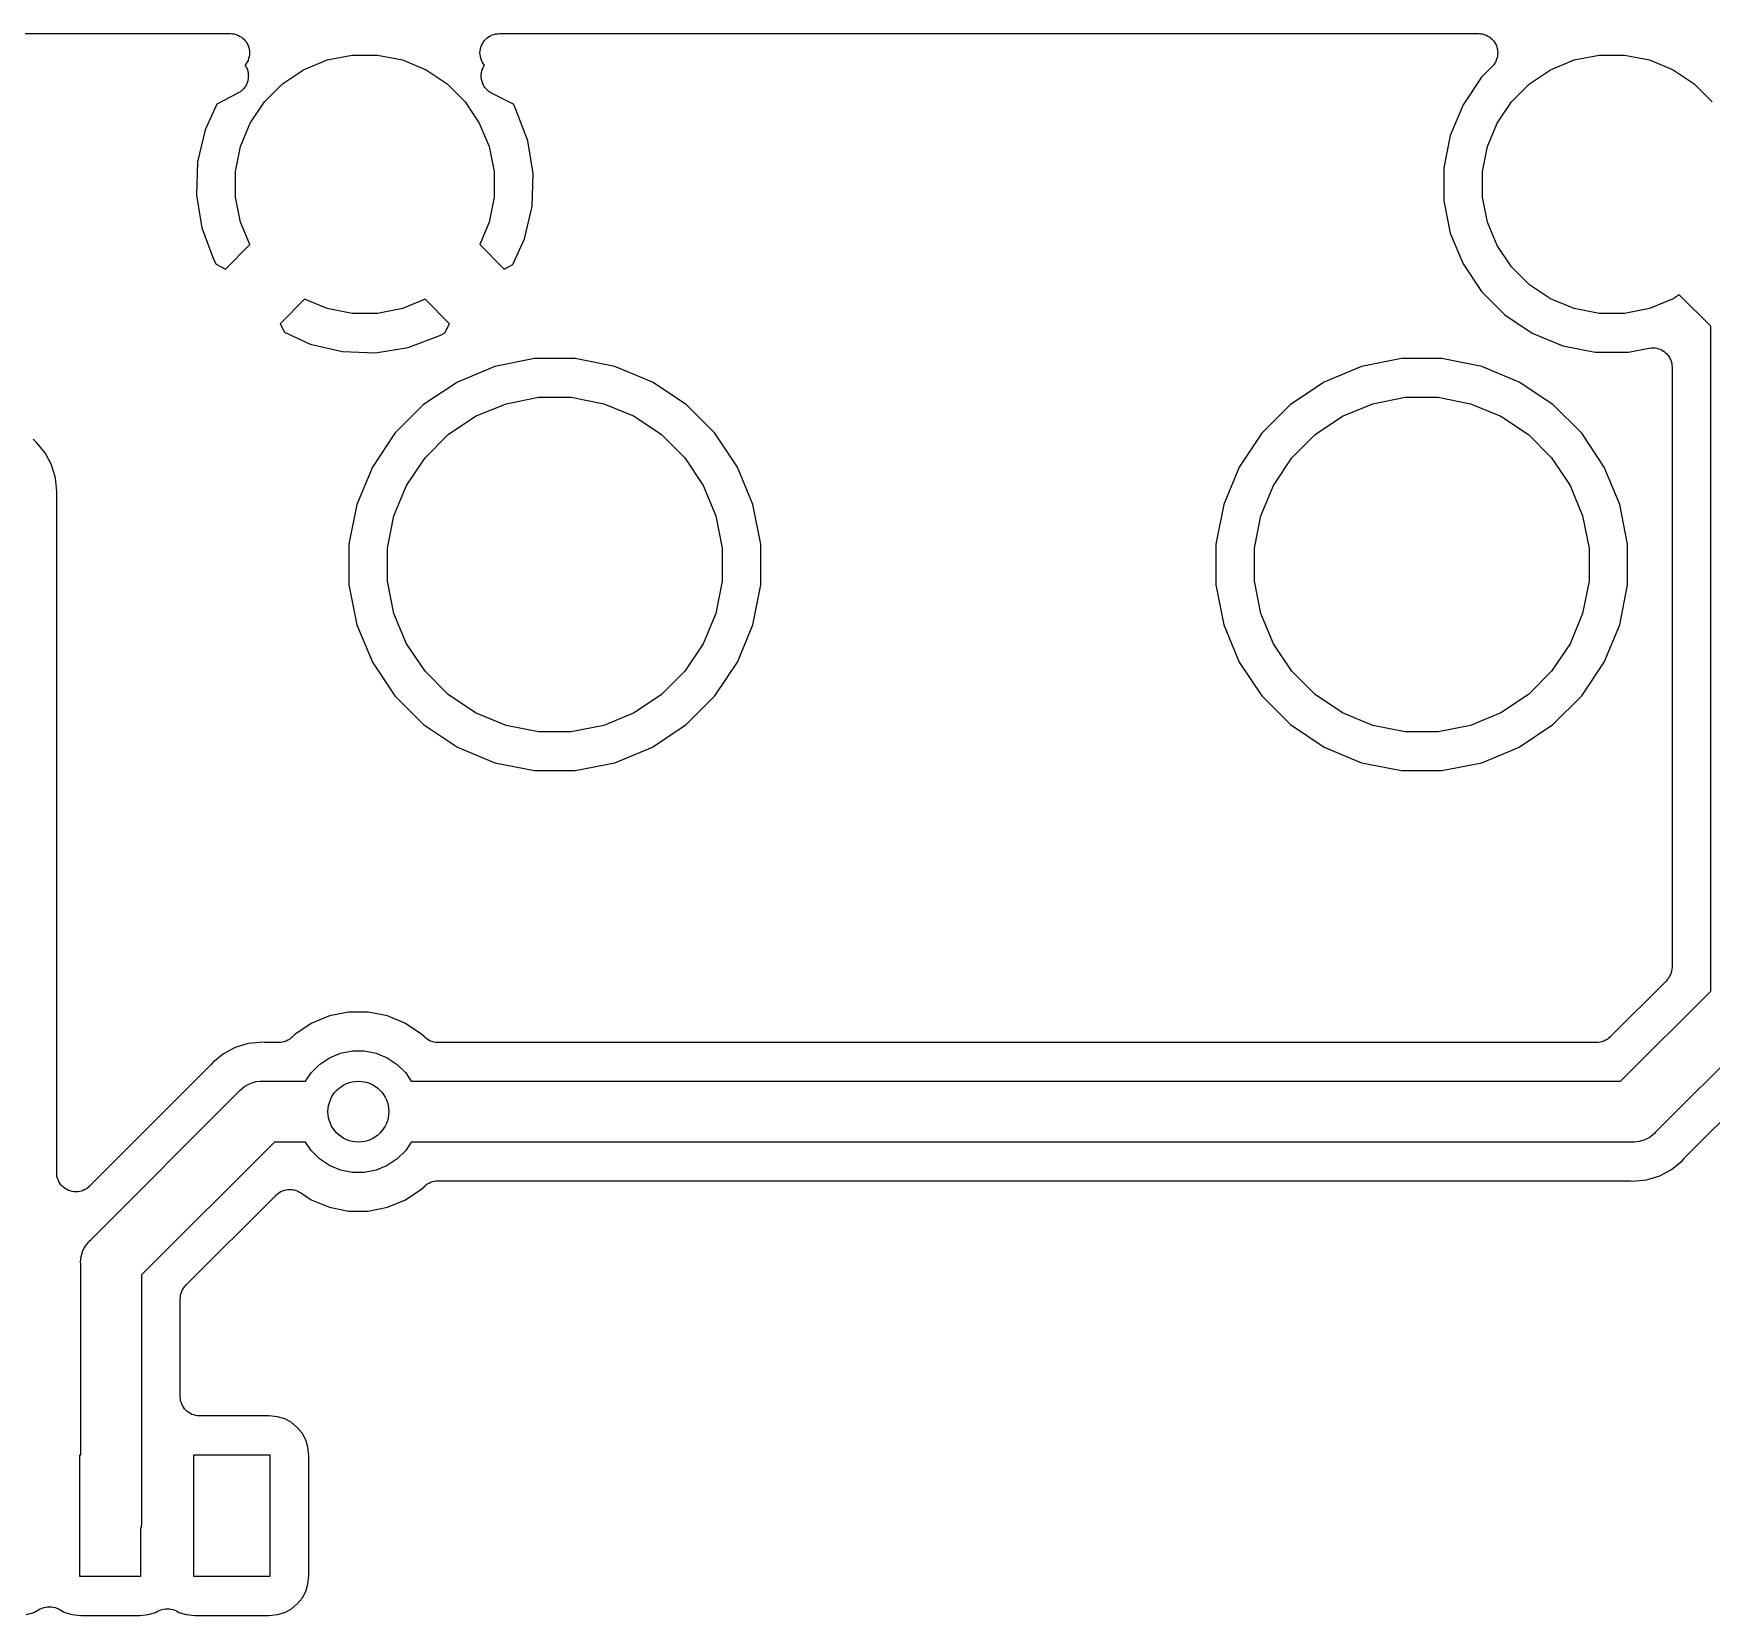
# Model space of a CAD drawing. Extents: x 76.5 to 144, y -85.9 to -59.9.
# Drawn here: x 126.63 to 137.66, y -74.5 to -64.1 of the extents above; entities that cross this region are included whole.
import ezdxf

# ---------------------------------------------------------------- set-up
doc = ezdxf.new("R2010")
doc.units = 0
doc.layers.add('BLACK', color=7, linetype='CONTINUOUS')

msp = doc.modelspace()

# ---------------------------------------------------------------- linework, layer by layer
at = {"layer": 'BLACK', "linetype": 'CONTINUOUS'}
for p, q in [((125.187, -64.103), (127.926, -64.103)), ((127.926, -64.103), (127.927, -64.103)), ((127.927, -64.103), (127.927, -64.103)), ((127.927, -64.103), (127.927, -64.103)), ((127.927, -64.103), (127.927, -64.103)), ((127.927, -64.103), (127.94, -64.1044)), ((127.94, -64.1044), (127.952, -64.1057)), ((127.952, -64.1057), (127.952, -64.1058)), ((127.952, -64.1058), (127.952, -64.1058)), ((127.952, -64.1058), (127.964, -64.1095)), ((127.964, -64.1095), (127.975, -64.1131)), ((127.975, -64.1131), (127.975, -64.1132)), ((127.975, -64.1132), (127.976, -64.1133)), ((127.976, -64.1133), (127.986, -64.1192)), ((127.986, -64.1192), (127.997, -64.125)), ((127.997, -64.125), (127.997, -64.1251)), ((127.997, -64.1251), (127.997, -64.1252)), ((127.997, -64.1252), (128.007, -64.1332)), ((128.007, -64.1332), (128.016, -64.1408)), ((128.016, -64.1408), (128.016, -64.141)), ((128.016, -64.141), (128.016, -64.1411)), ((128.016, -64.1411), (128.024, -64.1507)), ((128.024, -64.1507), (128.032, -64.1601)), ((128.032, -64.1601), (128.032, -64.1603)), ((128.032, -64.1603), (128.032, -64.1605)), ((128.032, -64.1605), (128.037, -64.1712)), ((128.037, -64.1712), (128.043, -64.182)), ((128.043, -64.182), (128.043, -64.1822)), ((128.043, -64.1822), (128.043, -64.1824)), ((128.043, -64.1824), (128.047, -64.1941)), ((128.047, -64.1941), (128.05, -64.2058)), ((128.05, -64.2058), (128.05, -64.206)), ((128.05, -64.206), (128.05, -64.2062)), ((128.05, -64.2062), (128.051, -64.2183)), ((129.569, -64.2166), (129.57, -64.2045)), ((129.57, -64.204), (129.574, -64.1925)), ((129.57, -64.2043), (129.57, -64.204)), ((129.57, -64.2045), (129.57, -64.2043)), ((129.574, -64.1925), (129.577, -64.1808)), ((129.577, -64.1806), (129.578, -64.1804)), ((129.577, -64.1808), (129.577, -64.1806)), ((129.578, -64.1804), (129.583, -64.1697)), ((129.583, -64.1697), (129.589, -64.159)), ((129.589, -64.1586), (129.597, -64.1492)), ((129.589, -64.1588), (129.589, -64.1586)), ((129.589, -64.159), (129.589, -64.1588)), ((129.597, -64.1492), (129.605, -64.1399)), ((129.605, -64.1396), (129.615, -64.1319)), ((129.605, -64.1397), (129.605, -64.1396)), ((129.605, -64.1399), (129.605, -64.1397)), ((129.615, -64.1319), (129.624, -64.1242)), ((129.624, -64.1241), (129.625, -64.124)), ((129.624, -64.1242), (129.624, -64.1241)), ((129.625, -64.124), (129.635, -64.1183)), ((129.635, -64.1183), (129.646, -64.1126)), ((129.646, -64.1124), (129.658, -64.109)), ((129.646, -64.1125), (129.646, -64.1124)), ((129.646, -64.1126), (129.646, -64.1125)), ((129.658, -64.109), (129.67, -64.1054)), ((129.67, -64.1053), (129.682, -64.1042)), ((129.67, -64.1054), (129.67, -64.1053)), ((129.67, -64.1054), (129.67, -64.1054)), ((129.682, -64.1042), (129.694, -64.103)), ((129.694, -64.103), (136.133, -64.103)), ((136.133, -64.103), (136.134, -64.103)), ((136.134, -64.103), (136.134, -64.103)), ((136.134, -64.103), (136.134, -64.103)), ((136.134, -64.103), (136.135, -64.103)), ((136.135, -64.103), (136.147, -64.1044)), ((136.147, -64.1044), (136.159, -64.1057)), ((136.159, -64.1057), (136.159, -64.1058)), ((136.159, -64.1058), (136.16, -64.1058)), ((136.16, -64.1058), (136.171, -64.1095)), ((136.171, -64.1095), (136.183, -64.1131)), ((136.183, -64.1131), (136.183, -64.1132)), ((136.183, -64.1132), (136.183, -64.1133)), ((136.183, -64.1133), (136.194, -64.1192)), ((136.194, -64.1192), (136.204, -64.125)), ((136.204, -64.125), (136.205, -64.1251)), ((136.205, -64.1251), (136.205, -64.1252)), ((136.205, -64.1252), (136.214, -64.133)), ((136.214, -64.133), (136.224, -64.1408)), ((136.224, -64.1408), (136.224, -64.141)), ((136.224, -64.141), (136.224, -64.1411)), ((136.224, -64.1411), (136.231, -64.1505)), ((136.231, -64.1505), (136.239, -64.1601)), ((136.239, -64.1601), (136.239, -64.1603)), ((136.239, -64.1603), (136.239, -64.1605)), ((136.239, -64.1605), (136.245, -64.1712)), ((136.245, -64.1712), (136.251, -64.182)), ((136.251, -64.182), (136.251, -64.1822)), ((136.251, -64.1822), (136.251, -64.1824)), ((136.251, -64.1824), (136.254, -64.1941)), ((136.254, -64.1941), (136.258, -64.2058)), ((136.258, -64.2058), (136.258, -64.206)), ((136.258, -64.206), (136.258, -64.2062)), ((136.258, -64.2062), (136.259, -64.2183)), ((128.031, -64.301), (128.023, -64.3104)), ((128.023, -64.3104), (128.023, -64.3105)), ((128.023, -64.3105), (128.024, -64.3123)), ((128.024, -64.3123), (128.028, -64.3183)), ((128.028, -64.3183), (128.031, -64.324)), ((128.037, -64.2901), (128.031, -64.3006)), ((128.031, -64.3006), (128.031, -64.3008)), ((128.031, -64.3008), (128.031, -64.301)), ((128.043, -64.2792), (128.037, -64.2901)), ((128.046, -64.2674), (128.043, -64.2788)), ((128.043, -64.2788), (128.043, -64.279)), ((128.043, -64.279), (128.043, -64.2792)), ((128.05, -64.2555), (128.046, -64.2674)), ((128.051, -64.2431), (128.05, -64.2551)), ((128.05, -64.2551), (128.05, -64.2553)), ((128.05, -64.2553), (128.05, -64.2555)), ((128.051, -64.2183), (128.053, -64.2304)), ((128.053, -64.2309), (128.051, -64.2431)), ((128.053, -64.2304), (128.053, -64.2307)), ((128.053, -64.2307), (128.053, -64.2309)), ((128.407, -64.3407), (128.562, -64.2767)), ((128.562, -64.2767), (128.726, -64.244)), ((128.726, -64.244), (128.894, -64.244)), ((128.894, -64.244), (129.058, -64.2767)), ((129.058, -64.2767), (129.213, -64.3407)), ((129.567, -64.2287), (129.569, -64.2166)), ((129.567, -64.2289), (129.567, -64.2287)), ((129.567, -64.2291), (129.567, -64.2289)), ((129.569, -64.2412), (129.567, -64.2291)), ((129.57, -64.2534), (129.569, -64.2412)), ((129.57, -64.2536), (129.57, -64.2534)), ((129.57, -64.2538), (129.57, -64.2536)), ((129.573, -64.2653), (129.57, -64.2538)), ((129.577, -64.2772), (129.573, -64.2653)), ((129.577, -64.2774), (129.577, -64.2772)), ((129.577, -64.2776), (129.577, -64.2774)), ((129.582, -64.2884), (129.577, -64.2776)), ((129.588, -64.2992), (129.582, -64.2884)), ((129.588, -64.2993), (129.588, -64.2992)), ((129.588, -64.2995), (129.588, -64.2993)), ((129.596, -64.309), (129.588, -64.2995)), ((129.59, -64.3224), (129.593, -64.3168)), ((129.593, -64.3168), (129.597, -64.3109)), ((129.597, -64.3104), (129.596, -64.309)), ((129.597, -64.3109), (129.597, -64.3104)), ((136.223, -64.3198), (136.152, -64.3902)), ((136.231, -64.3104), (136.223, -64.3198)), ((136.238, -64.301), (136.231, -64.3104)), ((136.239, -64.3006), (136.238, -64.3008)), ((136.238, -64.3008), (136.238, -64.301)), ((136.244, -64.2901), (136.239, -64.3006)), ((136.25, -64.2792), (136.244, -64.2901)), ((136.254, -64.2673), (136.25, -64.2788)), ((136.25, -64.2788), (136.25, -64.279)), ((136.25, -64.279), (136.25, -64.2792)), ((136.258, -64.2555), (136.254, -64.2673)), ((136.259, -64.243), (136.258, -64.2551)), ((136.258, -64.2551), (136.258, -64.2553)), ((136.258, -64.2553), (136.258, -64.2555)), ((136.259, -64.2183), (136.26, -64.2304)), ((136.26, -64.2309), (136.259, -64.243)), ((136.26, -64.2304), (136.26, -64.2307)), ((136.26, -64.2307), (136.26, -64.2309)), ((136.607, -64.3407), (136.762, -64.2767)), ((136.762, -64.2767), (136.926, -64.244)), ((136.926, -64.244), (137.094, -64.244)), ((137.094, -64.244), (137.258, -64.2767)), ((137.258, -64.2767), (137.413, -64.3407)), ((128.031, -64.324), (128.033, -64.3293)), ((128.035, -64.4311), (128.032, -64.437)), ((128.033, -64.3293), (128.036, -64.3343)), ((128.037, -64.4257), (128.035, -64.4311)), ((128.036, -64.3343), (128.038, -64.3408)), ((128.039, -64.4205), (128.037, -64.4257)), ((128.038, -64.3408), (128.04, -64.3471)), ((128.04, -64.4139), (128.039, -64.4205)), ((128.04, -64.3471), (128.041, -64.3527)), ((128.042, -64.4075), (128.04, -64.4139)), ((128.041, -64.3527), (128.043, -64.3581)), ((128.043, -64.4018), (128.042, -64.4075)), ((128.043, -64.3581), (128.043, -64.3648)), ((128.043, -64.3648), (128.044, -64.3715)), ((128.044, -64.3962), (128.043, -64.4018)), ((128.044, -64.3715), (128.044, -64.3772)), ((128.044, -64.3772), (128.045, -64.3828)), ((128.045, -64.3828), (128.044, -64.3895)), ((128.044, -64.3895), (128.044, -64.3962)), ((128.268, -64.4338), (128.407, -64.3407)), ((129.213, -64.3407), (129.352, -64.4338)), ((129.575, -64.3811), (129.576, -64.3754)), ((129.576, -64.3878), (129.575, -64.3811)), ((129.576, -64.3697), (129.577, -64.3631)), ((129.576, -64.3754), (129.576, -64.3697)), ((129.576, -64.3945), (129.576, -64.3878)), ((129.577, -64.4001), (129.576, -64.3945)), ((129.577, -64.3631), (129.578, -64.3564)), ((129.577, -64.4057), (129.577, -64.4001)), ((129.579, -64.4122), (129.577, -64.4057)), ((129.578, -64.3564), (129.579, -64.3509)), ((129.579, -64.3509), (129.58, -64.3454)), ((129.581, -64.4188), (129.579, -64.4122)), ((129.58, -64.3454), (129.583, -64.3391)), ((129.583, -64.424), (129.581, -64.4188)), ((129.583, -64.3391), (129.585, -64.3327)), ((129.585, -64.4295), (129.583, -64.424)), ((129.585, -64.3327), (129.588, -64.3277)), ((129.588, -64.4354), (129.585, -64.4295)), ((129.588, -64.3277), (129.59, -64.3224)), ((136.152, -64.3902), (136.032, -64.5711)), ((136.468, -64.4338), (136.607, -64.3407)), ((137.413, -64.3407), (137.552, -64.4338)), ((127.976, -64.4943), (127.837, -64.5662)), ((127.982, -64.4907), (127.976, -64.4943)), ((127.988, -64.4875), (127.982, -64.4907)), ((127.992, -64.4839), (127.988, -64.4875)), ((127.997, -64.4808), (127.992, -64.4839)), ((128.002, -64.4762), (127.997, -64.4808)), ((128.007, -64.4719), (128.002, -64.4762)), ((128.011, -64.4675), (128.007, -64.4719)), ((128.015, -64.4636), (128.011, -64.4675)), ((128.019, -64.4581), (128.015, -64.4636)), ((128.023, -64.4529), (128.019, -64.4581)), ((128.026, -64.4479), (128.023, -64.4529)), ((128.029, -64.4432), (128.026, -64.4479)), ((128.032, -64.437), (128.029, -64.4432)), ((128.15, -64.5522), (128.268, -64.4338)), ((129.352, -64.4338), (129.47, -64.5522)), ((129.59, -64.4416), (129.588, -64.4354)), ((129.593, -64.4464), (129.59, -64.4416)), ((129.596, -64.4514), (129.593, -64.4464)), ((129.6, -64.4566), (129.596, -64.4514)), ((129.604, -64.4622), (129.6, -64.4566)), ((129.608, -64.4662), (129.604, -64.4622)), ((129.612, -64.4707), (129.608, -64.4662)), ((129.617, -64.475), (129.612, -64.4707)), ((129.622, -64.4797), (129.617, -64.475)), ((129.626, -64.4829), (129.622, -64.4797)), ((129.631, -64.4865), (129.626, -64.4829)), ((129.637, -64.4898), (129.631, -64.4865)), ((129.642, -64.4935), (129.637, -64.4898)), ((129.644, -64.4943), (129.642, -64.4935)), ((129.787, -64.5682), (129.644, -64.4943)), ((136.35, -64.5522), (136.468, -64.4338)), ((137.552, -64.4338), (137.67, -64.5522)), ((127.837, -64.5662), (127.76, -64.7355)), ((128.057, -64.6914), (128.15, -64.5522)), ((129.47, -64.5522), (129.563, -64.6914)), ((129.804, -64.6014), (129.787, -64.5682)), ((129.882, -64.8089), (129.804, -64.6014)), ((136.032, -64.5711), (135.948, -64.772)), ((136.257, -64.6914), (136.35, -64.5522)), ((127.76, -64.7355), (127.71, -64.9471)), ((127.993, -64.8461), (128.057, -64.6914)), ((129.563, -64.6914), (129.627, -64.8461)), ((136.193, -64.8461), (136.257, -64.6914)), ((127.96, -65.0103), (127.993, -64.8461)), ((129.627, -64.8461), (129.66, -65.0103)), ((129.917, -65.0235), (129.882, -64.8089)), ((135.948, -64.772), (135.906, -64.9853)), ((136.16, -65.0103), (136.193, -64.8461)), ((127.71, -64.9471), (127.703, -65.1645)), ((127.96, -65.1777), (127.96, -65.0103)), ((129.66, -65.0103), (129.66, -65.1777)), ((129.91, -65.2409), (129.917, -65.0235)), ((135.906, -64.9853), (135.906, -65.2027)), ((136.16, -65.1777), (136.16, -65.0103)), ((127.703, -65.1645), (127.738, -65.3791)), ((127.993, -65.3419), (127.96, -65.1777)), ((129.66, -65.1777), (129.627, -65.3419)), ((135.906, -65.2027), (135.948, -65.416)), ((136.193, -65.3419), (136.16, -65.1777)), ((129.86, -65.4525), (129.91, -65.2409)), ((127.738, -65.3791), (127.816, -65.5866)), ((128.054, -65.4906), (127.993, -65.3419)), ((129.627, -65.3419), (129.566, -65.4906)), ((135.948, -65.416), (136.032, -65.6169)), ((136.257, -65.4966), (136.193, -65.3419)), ((127.894, -65.651), (128.054, -65.4906)), ((129.566, -65.4906), (129.726, -65.651)), ((129.783, -65.6218), (129.86, -65.4525)), ((136.35, -65.6358), (136.257, -65.4966)), ((127.816, -65.5866), (127.833, -65.6198)), ((127.833, -65.6198), (127.894, -65.651)), ((129.726, -65.651), (129.783, -65.6218)), ((136.032, -65.6169), (136.152, -65.7978)), ((136.468, -65.7542), (136.35, -65.6358)), ((136.607, -65.8473), (136.468, -65.7542)), ((128.413, -65.8498), (128.253, -66.0102)), ((128.562, -65.9113), (128.413, -65.8498)), ((129.207, -65.8498), (129.058, -65.9113)), ((129.367, -66.0102), (129.207, -65.8498)), ((136.152, -65.7978), (136.306, -65.9515)), ((136.762, -65.9113), (136.607, -65.8473)), ((137.413, -65.8473), (137.258, -65.9113)), ((137.453, -65.8201), (137.413, -65.8473)), ((137.66, -66.0268), (137.453, -65.8201)), ((128.726, -65.944), (128.562, -65.9113)), ((128.894, -65.944), (128.726, -65.944)), ((129.058, -65.9113), (128.894, -65.944)), ((136.306, -65.9515), (136.487, -66.0724)), ((136.926, -65.944), (136.762, -65.9113)), ((137.094, -65.944), (136.926, -65.944)), ((137.258, -65.9113), (137.094, -65.944)), ((128.253, -66.0102), (128.282, -66.0667)), ((128.282, -66.0667), (128.451, -66.1438)), ((129.303, -66.0884), (129.336, -66.0707)), ((129.336, -66.0707), (129.367, -66.0102)), ((136.487, -66.0724), (136.688, -66.1556)), ((137.66, -70.3972), (137.66, -66.0268)), ((128.451, -66.1438), (128.663, -66.1936)), ((128.663, -66.1936), (128.88, -66.2011)), ((128.88, -66.2011), (129.095, -66.1661)), ((129.095, -66.1661), (129.303, -66.0884)), ((136.688, -66.1556), (136.901, -66.198)), ((137.119, -66.198), (137.254, -66.171)), ((137.254, -66.171), (137.255, -66.1709)), ((137.255, -66.1709), (137.256, -66.1707)), ((137.255, -66.1709), (137.255, -66.1709)), ((137.255, -66.1709), (137.255, -66.1709)), ((137.256, -66.1707), (137.268, -66.1697)), ((137.268, -66.1697), (137.28, -66.1686)), ((137.28, -66.1686), (137.28, -66.1687)), ((137.28, -66.1687), (137.281, -66.1686)), ((137.281, -66.1686), (137.293, -66.1699)), ((137.293, -66.1699), (137.305, -66.1712)), ((137.305, -66.1712), (137.305, -66.1713)), ((137.305, -66.1713), (137.305, -66.1714)), ((137.305, -66.1714), (137.317, -66.175)), ((137.317, -66.175), (137.328, -66.1785)), ((137.328, -66.1785), (137.329, -66.1787)), ((137.329, -66.1787), (137.329, -66.1788)), ((137.329, -66.1788), (137.339, -66.1846)), ((137.339, -66.1846), (137.35, -66.1903)), ((137.35, -66.1903), (137.35, -66.1906)), ((137.35, -66.1906), (137.351, -66.1908)), ((137.351, -66.1908), (137.36, -66.1985)), ((129.665, -66.292), (129.419, -66.3941)), ((129.927, -66.24), (129.665, -66.292)), ((130.193, -66.24), (129.927, -66.24)), ((130.455, -66.292), (130.193, -66.24)), ((130.701, -66.3941), (130.455, -66.292)), ((135.365, -66.292), (135.119, -66.3941)), ((135.627, -66.24), (135.365, -66.292)), ((135.893, -66.24), (135.627, -66.24)), ((136.155, -66.292), (135.893, -66.24)), ((136.401, -66.3941), (136.155, -66.292)), ((136.901, -66.198), (137.119, -66.198)), ((137.36, -66.1985), (137.369, -66.2061)), ((137.369, -66.2061), (137.369, -66.2064)), ((137.369, -66.2064), (137.37, -66.2067)), ((137.37, -66.2067), (137.377, -66.216)), ((137.377, -66.216), (137.385, -66.2253)), ((137.385, -66.2253), (137.385, -66.2257)), ((137.385, -66.2257), (137.385, -66.226)), ((137.385, -66.226), (137.391, -66.2366)), ((137.391, -66.2366), (137.396, -66.2472)), ((137.396, -66.2472), (137.397, -66.2476)), ((137.397, -66.2476), (137.397, -66.2479)), ((137.397, -66.2479), (137.4, -66.2595)), ((137.4, -66.2595), (137.404, -66.2709)), ((137.404, -66.2709), (137.404, -66.2713)), ((137.404, -66.2713), (137.404, -66.2717)), ((137.404, -66.2717), (137.405, -66.2837)), ((137.405, -66.2837), (137.406, -66.2956)), ((137.406, -66.2956), (137.406, -70.2393)), ((129.419, -66.3941), (129.197, -66.5423)), ((130.923, -66.5423), (130.701, -66.3941)), ((135.119, -66.3941), (134.897, -66.5423)), ((136.623, -66.5423), (136.401, -66.3941)), ((129.739, -66.5363), (129.952, -66.494)), ((129.952, -66.494), (130.168, -66.494)), ((130.168, -66.494), (130.381, -66.5363)), ((135.439, -66.5363), (135.652, -66.494)), ((135.652, -66.494), (135.868, -66.494)), ((135.868, -66.494), (136.081, -66.5363)), ((129.197, -66.5423), (129.008, -66.7309)), ((129.359, -66.7396), (129.539, -66.6192)), ((129.539, -66.6192), (129.739, -66.5363)), ((130.381, -66.5363), (130.581, -66.6192)), ((130.581, -66.6192), (130.761, -66.7396)), ((131.112, -66.7309), (130.923, -66.5423)), ((134.897, -66.5423), (134.708, -66.7309)), ((135.059, -66.7396), (135.239, -66.6192)), ((135.239, -66.6192), (135.439, -66.5363)), ((136.081, -66.5363), (136.281, -66.6192)), ((136.281, -66.6192), (136.461, -66.7396)), ((136.812, -66.7309), (136.623, -66.5423)), ((129.008, -66.7309), (128.86, -66.9526)), ((129.206, -66.8928), (129.359, -66.7396)), ((130.761, -66.7396), (130.914, -66.8928)), ((131.26, -66.9526), (131.112, -66.7309)), ((134.708, -66.7309), (134.56, -66.9526)), ((134.906, -66.8928), (135.059, -66.7396)), ((136.461, -66.7396), (136.614, -66.8928)), ((136.96, -66.9526), (136.812, -66.7309)), ((126.635, -66.7758), (126.63, -66.7724)), ((126.638, -66.7796), (126.635, -66.7758)), ((126.64, -66.7808), (126.638, -66.7796)), ((126.652, -66.791), (126.64, -66.7808)), ((126.662, -66.8035), (126.652, -66.791)), ((126.709, -66.8601), (126.662, -66.8035)), ((126.662, -66.8035), (126.662, -66.8035)), ((126.751, -66.939), (126.709, -66.8601)), ((126.777, -67.0246), (126.751, -66.939)), ((128.86, -66.9526), (128.758, -67.1991)), ((129.085, -67.073), (129.206, -66.8928)), ((130.914, -66.8928), (131.035, -67.073)), ((131.362, -67.1991), (131.26, -66.9526)), ((134.56, -66.9526), (134.458, -67.1991)), ((134.785, -67.073), (134.906, -66.8928)), ((136.614, -66.8928), (136.735, -67.073)), ((137.062, -67.1991), (136.96, -66.9526)), ((126.786, -67.1136), (126.777, -67.0246)), ((129.002, -67.2731), (129.085, -67.073)), ((131.035, -67.073), (131.118, -67.2731)), ((134.702, -67.2731), (134.785, -67.073)), ((136.735, -67.073), (136.818, -67.2731)), ((126.784, -67.1297), (126.786, -67.1136)), ((126.784, -67.135), (126.784, -67.1297)), ((126.784, -67.1404), (126.784, -67.135)), ((126.784, -67.1421), (126.784, -67.1404)), ((126.784, -71.5907), (126.784, -67.1421)), ((128.758, -67.1991), (128.706, -67.4606)), ((128.96, -67.4857), (129.002, -67.2731)), ((131.118, -67.2731), (131.16, -67.4857)), ((131.414, -67.4606), (131.362, -67.1991)), ((134.458, -67.1991), (134.406, -67.4606)), ((134.66, -67.4857), (134.702, -67.2731)), ((136.818, -67.2731), (136.86, -67.4857)), ((137.114, -67.4606), (137.062, -67.1991)), ((128.706, -67.4606), (128.706, -67.7274)), ((128.96, -67.7023), (128.96, -67.4857)), ((131.16, -67.4857), (131.16, -67.7023)), ((131.414, -67.7274), (131.414, -67.4606)), ((134.406, -67.4606), (134.406, -67.7274)), ((134.66, -67.7023), (134.66, -67.4857)), ((136.86, -67.4857), (136.86, -67.7023)), ((137.114, -67.7274), (137.114, -67.4606)), ((128.706, -67.7274), (128.758, -67.9889)), ((129.002, -67.9149), (128.96, -67.7023)), ((131.16, -67.7023), (131.118, -67.9149)), ((131.362, -67.9889), (131.414, -67.7274)), ((134.406, -67.7274), (134.458, -67.9889)), ((134.702, -67.9149), (134.66, -67.7023)), ((136.86, -67.7023), (136.818, -67.9149)), ((137.062, -67.9889), (137.114, -67.7274)), ((129.085, -68.115), (129.002, -67.9149)), ((131.118, -67.9149), (131.035, -68.115)), ((134.785, -68.115), (134.702, -67.9149)), ((136.818, -67.9149), (136.735, -68.115)), ((128.758, -67.9889), (128.86, -68.2354)), ((131.26, -68.2354), (131.362, -67.9889)), ((134.458, -67.9889), (134.56, -68.2354)), ((136.96, -68.2354), (137.062, -67.9889)), ((129.206, -68.2952), (129.085, -68.115)), ((131.035, -68.115), (130.914, -68.2952)), ((134.906, -68.2952), (134.785, -68.115)), ((136.735, -68.115), (136.614, -68.2952)), ((128.86, -68.2354), (129.008, -68.4571)), ((131.112, -68.4571), (131.26, -68.2354)), ((134.56, -68.2354), (134.708, -68.4571)), ((136.812, -68.4571), (136.96, -68.2354)), ((129.359, -68.4484), (129.206, -68.2952)), ((130.914, -68.2952), (130.761, -68.4484)), ((135.059, -68.4484), (134.906, -68.2952)), ((136.614, -68.2952), (136.461, -68.4484)), ((129.008, -68.4571), (129.197, -68.6457)), ((129.539, -68.5688), (129.359, -68.4484)), ((130.761, -68.4484), (130.581, -68.5688)), ((130.923, -68.6457), (131.112, -68.4571)), ((134.708, -68.4571), (134.897, -68.6457)), ((135.239, -68.5688), (135.059, -68.4484)), ((136.461, -68.4484), (136.281, -68.5688)), ((136.623, -68.6457), (136.812, -68.4571)), ((129.739, -68.6517), (129.539, -68.5688)), ((130.581, -68.5688), (130.381, -68.6517)), ((135.439, -68.6517), (135.239, -68.5688)), ((136.281, -68.5688), (136.081, -68.6517)), ((129.197, -68.6457), (129.419, -68.7939)), ((129.952, -68.694), (129.739, -68.6517)), ((130.168, -68.694), (129.952, -68.694)), ((130.381, -68.6517), (130.168, -68.694)), ((130.701, -68.7939), (130.923, -68.6457)), ((134.897, -68.6457), (135.119, -68.7939)), ((135.652, -68.694), (135.439, -68.6517)), ((135.868, -68.694), (135.652, -68.694)), ((136.081, -68.6517), (135.868, -68.694)), ((136.401, -68.7939), (136.623, -68.6457)), ((129.419, -68.7939), (129.665, -68.896)), ((130.455, -68.896), (130.701, -68.7939)), ((135.119, -68.7939), (135.365, -68.896)), ((136.155, -68.896), (136.401, -68.7939)), ((129.665, -68.896), (129.927, -68.948)), ((129.927, -68.948), (130.193, -68.948)), ((130.193, -68.948), (130.455, -68.896)), ((135.365, -68.896), (135.627, -68.948)), ((135.627, -68.948), (135.893, -68.948)), ((135.893, -68.948), (136.155, -68.896)), ((137.4, -70.2769), (137.396, -70.2881)), ((137.403, -70.2657), (137.4, -70.2769)), ((137.405, -70.2528), (137.403, -70.2644)), ((137.403, -70.2644), (137.403, -70.2651)), ((137.403, -70.2651), (137.403, -70.2657)), ((137.406, -70.2411), (137.405, -70.2528)), ((137.406, -70.2393), (137.406, -70.2398)), ((137.406, -70.2398), (137.406, -70.2398)), ((137.406, -70.2398), (137.406, -70.2398)), ((137.406, -70.2398), (137.406, -70.2411)), ((137.369, -70.3291), (136.999, -70.6988)), ((137.376, -70.3201), (137.369, -70.3291)), ((137.384, -70.3111), (137.376, -70.3201)), ((137.385, -70.31), (137.384, -70.3105)), ((137.384, -70.3105), (137.384, -70.3111)), ((137.39, -70.2997), (137.385, -70.31)), ((137.396, -70.2894), (137.39, -70.2997)), ((137.396, -70.2881), (137.396, -70.2887)), ((137.396, -70.2887), (137.396, -70.2894)), ((137.067, -70.99), (137.66, -70.3972)), ((128.458, -70.6104), (128.351, -70.682)), ((128.577, -70.5611), (128.458, -70.6104)), ((128.704, -70.536), (128.577, -70.5611)), ((128.832, -70.536), (128.704, -70.536)), ((128.959, -70.5611), (128.832, -70.536)), ((129.078, -70.6104), (128.959, -70.5611)), ((129.185, -70.682), (129.078, -70.6104)), ((128.303, -70.7209), (128.293, -70.7264)), ((128.314, -70.7155), (128.303, -70.7209)), ((128.315, -70.7148), (128.314, -70.7151)), ((128.314, -70.7151), (128.314, -70.7155)), ((128.324, -70.7074), (128.315, -70.7148)), ((128.333, -70.7), (128.324, -70.7074)), ((128.334, -70.6991), (128.333, -70.7)), ((128.351, -70.682), (128.334, -70.6988)), ((128.334, -70.6988), (128.334, -70.6991)), ((128.334, -70.6991), (128.334, -70.6991)), ((128.334, -70.6991), (128.334, -70.6991)), ((129.202, -70.6988), (129.185, -70.682)), ((129.211, -70.7062), (129.202, -70.6988)), ((129.22, -70.7138), (129.211, -70.7062)), ((129.22, -70.7141), (129.22, -70.7138)), ((129.221, -70.7145), (129.22, -70.7141)), ((129.231, -70.7201), (129.221, -70.7145)), ((129.241, -70.7257), (129.231, -70.7201)), ((136.968, -70.7209), (136.958, -70.7264)), ((136.979, -70.7155), (136.968, -70.7209)), ((136.98, -70.7148), (136.979, -70.7151)), ((136.979, -70.7151), (136.979, -70.7155)), ((136.989, -70.7074), (136.98, -70.7148)), ((136.998, -70.7), (136.989, -70.7074)), ((136.999, -70.6991), (136.998, -70.7)), ((136.999, -70.6988), (136.999, -70.6991)), ((136.999, -70.6991), (136.999, -70.6991)), ((136.999, -70.6991), (136.999, -70.6991)), ((137.994, -70.6284), (137.298, -71.3245)), ((127.88, -70.8107), (127.81, -70.8674)), ((127.958, -70.7685), (127.88, -70.8107)), ((128.044, -70.7426), (127.958, -70.7685)), ((128.117, -70.7354), (128.044, -70.7426)), ((128.133, -70.7338), (128.117, -70.7354)), ((128.149, -70.7354), (128.133, -70.7338)), ((128.154, -70.7354), (128.149, -70.7354)), ((128.16, -70.736), (128.154, -70.7354)), ((128.162, -70.736), (128.16, -70.736)), ((128.244, -70.736), (128.162, -70.736)), ((128.256, -70.7349), (128.244, -70.736)), ((128.268, -70.7338), (128.256, -70.7349)), ((128.269, -70.7336), (128.268, -70.7338)), ((128.28, -70.7302), (128.269, -70.7336)), ((128.269, -70.7336), (128.269, -70.7336)), ((128.292, -70.7269), (128.28, -70.7302)), ((128.293, -70.7264), (128.292, -70.7266)), ((128.292, -70.7266), (128.292, -70.7269)), ((128.579, -70.8355), (128.651, -70.8054)), ((128.651, -70.8054), (128.729, -70.79)), ((128.729, -70.79), (128.807, -70.79)), ((128.807, -70.79), (128.885, -70.8054)), ((128.885, -70.8054), (128.957, -70.8355)), ((129.242, -70.7259), (129.241, -70.7257)), ((129.243, -70.7262), (129.242, -70.7259)), ((129.254, -70.7297), (129.243, -70.7262)), ((129.265, -70.7332), (129.254, -70.7297)), ((129.266, -70.7333), (129.265, -70.7332)), ((129.266, -70.7335), (129.266, -70.7333)), ((129.278, -70.7347), (129.266, -70.7335)), ((129.29, -70.736), (129.278, -70.7347)), ((129.291, -70.736), (129.29, -70.736)), ((129.292, -70.736), (129.291, -70.736)), ((129.291, -70.736), (129.291, -70.736)), ((129.291, -70.736), (129.291, -70.736)), ((136.909, -70.736), (129.292, -70.736)), ((136.921, -70.7349), (136.909, -70.736)), ((136.933, -70.7338), (136.921, -70.7349)), ((136.934, -70.7336), (136.933, -70.7336)), ((136.933, -70.7336), (136.933, -70.7338)), ((136.945, -70.7302), (136.934, -70.7336)), ((136.957, -70.7269), (136.945, -70.7302)), ((136.958, -70.7264), (136.957, -70.7266)), ((136.957, -70.7266), (136.957, -70.7269)), ((137.491, -71.4908), (138.161, -70.8212)), ((127.792, -70.8892), (127, -71.6805)), ((127.795, -70.885), (127.792, -70.8892)), ((127.799, -70.8813), (127.795, -70.885)), ((127.8, -70.8799), (127.799, -70.8813)), ((127.81, -70.8674), (127.8, -70.8799)), ((128.421, -70.99), (128.457, -70.935)), ((128.457, -70.935), (128.513, -70.8793)), ((128.513, -70.8793), (128.579, -70.8355)), ((128.957, -70.8355), (129.023, -70.8793)), ((129.023, -70.8793), (129.079, -70.935)), ((129.079, -70.935), (129.115, -70.99)), ((127.985, -71.0555), (127.991, -71.0479)), ((127.991, -71.0479), (128.021, -71.0229)), ((128.021, -71.0229), (128.056, -71.0043)), ((128.056, -71.0043), (128.094, -70.9929)), ((128.094, -70.9929), (128.123, -70.99)), ((128.123, -70.99), (128.133, -70.989)), ((128.123, -70.99), (128.123, -70.99)), ((128.133, -70.989), (128.143, -70.99)), ((128.143, -70.99), (128.421, -70.99)), ((129.115, -70.99), (137.067, -70.99)), ((127.008, -72.0322), (127.985, -71.0555)), ((137.227, -71.3757), (137.189, -71.3871)), ((137.262, -71.3571), (137.227, -71.3757)), ((137.292, -71.3321), (137.262, -71.3571)), ((137.298, -71.3245), (137.292, -71.3321)), ((128.216, -71.39), (127.342, -72.2634)), ((128.421, -71.39), (128.216, -71.39)), ((128.457, -71.445), (128.421, -71.39)), ((128.513, -71.5007), (128.457, -71.445)), ((129.079, -71.445), (129.023, -71.5007)), ((129.115, -71.39), (129.079, -71.445)), ((137.14, -71.39), (129.115, -71.39)), ((137.15, -71.391), (137.14, -71.39)), ((137.16, -71.39), (137.15, -71.391)), ((137.189, -71.3871), (137.16, -71.39)), ((137.16, -71.39), (137.16, -71.39)), ((137.488, -71.495), (137.491, -71.4908)), ((126.785, -71.6029), (126.784, -71.5907)), ((126.786, -71.615), (126.785, -71.6029)), ((128.579, -71.5445), (128.513, -71.5007)), ((128.651, -71.5746), (128.579, -71.5445)), ((128.729, -71.59), (128.651, -71.5746)), ((128.807, -71.59), (128.729, -71.59)), ((128.885, -71.5746), (128.807, -71.59)), ((128.957, -71.5445), (128.885, -71.5746)), ((129.023, -71.5007), (128.957, -71.5445)), ((137.325, -71.6115), (137.403, -71.5693)), ((137.403, -71.5693), (137.473, -71.5126)), ((137.473, -71.5126), (137.483, -71.5001)), ((137.483, -71.5001), (137.484, -71.4987)), ((137.484, -71.4987), (137.488, -71.495)), ((126.786, -71.6152), (126.786, -71.615)), ((126.786, -71.6154), (126.786, -71.6152)), ((126.79, -71.6271), (126.786, -71.6154)), ((126.793, -71.6387), (126.79, -71.6271)), ((126.793, -71.6389), (126.793, -71.6387)), ((126.793, -71.6391), (126.793, -71.6389)), ((126.799, -71.6499), (126.793, -71.6391)), ((126.805, -71.6607), (126.799, -71.6499)), ((126.805, -71.6608), (126.805, -71.6607)), ((126.805, -71.661), (126.805, -71.6608)), ((126.812, -71.6704), (126.805, -71.661)), ((126.82, -71.6799), (126.812, -71.6704)), ((126.82, -71.6801), (126.82, -71.6799)), ((126.82, -71.6802), (126.82, -71.6801)), ((126.83, -71.688), (126.82, -71.6802)), ((126.839, -71.6958), (126.83, -71.688)), ((126.839, -71.6959), (126.839, -71.6958)), ((126.84, -71.696), (126.839, -71.6959)), ((126.85, -71.7019), (126.84, -71.696)), ((126.861, -71.7076), (126.85, -71.7019)), ((126.861, -71.7077), (126.861, -71.7076)), ((126.861, -71.7078), (126.861, -71.7077)), ((126.873, -71.7114), (126.861, -71.7078)), ((126.885, -71.7151), (126.873, -71.7114)), ((126.946, -71.7121), (126.934, -71.7155)), ((126.958, -71.7087), (126.946, -71.7121)), ((126.969, -71.7028), (126.958, -71.7085)), ((126.958, -71.7085), (126.958, -71.7086)), ((126.958, -71.7086), (126.958, -71.7087)), ((126.98, -71.6973), (126.969, -71.7028)), ((126.99, -71.6894), (126.98, -71.697)), ((126.98, -71.697), (126.98, -71.6971)), ((126.98, -71.6971), (126.98, -71.6973)), ((126.999, -71.6818), (126.99, -71.6894)), ((127, -71.6805), (126.999, -71.6815)), ((126.999, -71.6815), (126.999, -71.6815)), ((126.999, -71.6815), (126.999, -71.6815)), ((126.999, -71.6815), (126.999, -71.6818)), ((128.258, -71.7158), (128.269, -71.7103)), ((128.269, -71.7101), (128.27, -71.7099)), ((128.269, -71.7103), (128.269, -71.7101)), ((128.27, -71.7099), (128.281, -71.7066)), ((128.281, -71.7066), (128.292, -71.7032)), ((128.292, -71.7032), (128.293, -71.7031)), ((128.293, -71.703), (128.305, -71.702)), ((128.293, -71.7031), (128.293, -71.703)), ((128.305, -71.702), (128.317, -71.7008)), ((128.317, -71.7008), (128.318, -71.7009)), ((128.318, -71.7009), (128.318, -71.7008)), ((128.318, -71.7008), (128.33, -71.7021)), ((128.33, -71.7021), (128.342, -71.7033)), ((128.342, -71.7033), (128.342, -71.7035)), ((128.342, -71.7035), (128.343, -71.7035)), ((128.343, -71.7035), (128.354, -71.7071)), ((128.354, -71.7071), (128.366, -71.7105)), ((128.366, -71.7105), (128.366, -71.7108)), ((128.366, -71.7108), (128.366, -71.7109)), ((128.366, -71.7109), (128.377, -71.7166)), ((129.078, -71.7696), (129.185, -71.698)), ((129.185, -71.698), (129.202, -71.6812)), ((129.202, -71.6809), (129.203, -71.68)), ((129.202, -71.6812), (129.202, -71.6809)), ((129.202, -71.6809), (129.202, -71.6809)), ((129.202, -71.6809), (129.202, -71.6809)), ((129.203, -71.68), (129.212, -71.6726)), ((129.212, -71.6726), (129.221, -71.6652)), ((129.221, -71.6652), (129.222, -71.6649)), ((129.222, -71.6645), (129.233, -71.6591)), ((129.222, -71.6649), (129.222, -71.6645)), ((129.233, -71.6591), (129.243, -71.6536)), ((129.243, -71.6536), (129.244, -71.6534)), ((129.244, -71.6531), (129.256, -71.6498)), ((129.244, -71.6534), (129.244, -71.6531)), ((129.256, -71.6498), (129.267, -71.6464)), ((129.267, -71.6464), (129.268, -71.6462)), ((129.267, -71.6464), (129.267, -71.6464)), ((129.268, -71.6462), (129.28, -71.6451)), ((129.28, -71.6451), (129.292, -71.644)), ((129.292, -71.644), (137.121, -71.644)), ((137.121, -71.644), (137.123, -71.644)), ((137.123, -71.644), (137.129, -71.6446)), ((137.129, -71.6446), (137.134, -71.6446)), ((137.134, -71.6446), (137.15, -71.6462)), ((137.15, -71.6462), (137.166, -71.6446)), ((137.166, -71.6446), (137.239, -71.6374)), ((137.166, -71.6446), (137.166, -71.6446)), ((137.239, -71.6374), (137.325, -71.6115)), ((126.897, -71.7164), (126.885, -71.7151)), ((126.885, -71.7151), (126.885, -71.7151)), ((126.885, -71.7151), (126.885, -71.7151)), ((126.909, -71.7177), (126.897, -71.7164)), ((126.91, -71.7177), (126.909, -71.7177)), ((126.909, -71.7177), (126.909, -71.7177)), ((126.922, -71.7166), (126.91, -71.7177)), ((126.934, -71.7156), (126.922, -71.7166)), ((126.934, -71.7155), (126.934, -71.7155)), ((126.934, -71.7155), (126.934, -71.7156)), ((127.634, -72.3315), (128.227, -71.738)), ((128.227, -71.738), (128.228, -71.7375)), ((128.228, -71.7368), (128.238, -71.7294)), ((128.228, -71.7375), (128.228, -71.7368)), ((128.228, -71.7375), (128.228, -71.7375)), ((128.228, -71.7375), (128.228, -71.7375)), ((128.238, -71.7294), (128.247, -71.7219)), ((128.247, -71.7216), (128.248, -71.7213)), ((128.247, -71.7219), (128.247, -71.7216)), ((128.248, -71.7213), (128.258, -71.7158)), ((128.377, -71.7166), (128.387, -71.7222)), ((128.387, -71.7222), (128.458, -71.7696)), ((128.458, -71.7696), (128.577, -71.8189)), ((128.577, -71.8189), (128.704, -71.844)), ((128.832, -71.844), (128.959, -71.8189)), ((128.959, -71.8189), (129.078, -71.7696)), ((128.704, -71.844), (128.832, -71.844)), ((126.994, -72.0461), (127, -72.0385)), ((127, -72.0385), (127.008, -72.0322)), ((126.941, -72.1806), (126.945, -72.1414)), ((126.945, -72.1414), (126.957, -72.1037)), ((126.957, -72.1037), (126.965, -72.0875)), ((126.965, -72.0875), (126.975, -72.0689)), ((126.975, -72.0689), (126.99, -72.0515)), ((126.99, -72.0515), (126.994, -72.0461)), ((126.994, -72.0461), (126.994, -72.0461)), ((126.942, -72.1904), (126.941, -72.1806)), ((126.942, -73.446), (126.942, -72.1904)), ((127.342, -72.2634), (127.342, -73.8922)), ((127.603, -72.3836), (127.606, -72.3725)), ((127.606, -72.3719), (127.607, -72.3712)), ((127.606, -72.3725), (127.606, -72.3719)), ((127.607, -72.3712), (127.612, -72.3609)), ((127.612, -72.3609), (127.618, -72.3506)), ((127.618, -72.3501), (127.619, -72.3495)), ((127.618, -72.3506), (127.618, -72.3501)), ((127.619, -72.3495), (127.626, -72.3405)), ((127.626, -72.3405), (127.634, -72.3315)), ((127.596, -72.4195), (127.598, -72.4078)), ((127.596, -72.4208), (127.596, -72.4195)), ((127.596, -72.4213), (127.596, -72.4208)), ((127.596, -72.4208), (127.596, -72.4208)), ((127.596, -72.4208), (127.596, -72.4208)), ((127.596, -73.0632), (127.596, -72.4213)), ((127.598, -72.4078), (127.599, -72.3962)), ((127.599, -72.3949), (127.603, -72.3836)), ((127.599, -72.3955), (127.599, -72.3949)), ((127.599, -72.3962), (127.599, -72.3955)), ((127.598, -73.0751), (127.596, -73.0632)), ((127.599, -73.087), (127.598, -73.0751)), ((127.599, -73.0874), (127.599, -73.087)), ((127.599, -73.0878), (127.599, -73.0874)), ((127.602, -73.0993), (127.599, -73.0878)), ((127.606, -73.1107), (127.602, -73.0993)), ((127.606, -73.1111), (127.606, -73.1107)), ((127.606, -73.1116), (127.606, -73.1111)), ((127.612, -73.1221), (127.606, -73.1116)), ((127.617, -73.1327), (127.612, -73.1221)), ((127.617, -73.133), (127.617, -73.1327)), ((127.618, -73.1334), (127.617, -73.133)), ((127.625, -73.1427), (127.618, -73.1334)), ((127.633, -73.152), (127.625, -73.1427)), ((127.633, -73.1523), (127.633, -73.152)), ((127.633, -73.1526), (127.633, -73.1523)), ((127.643, -73.1603), (127.633, -73.1526)), ((127.652, -73.1679), (127.643, -73.1603)), ((127.652, -73.1682), (127.652, -73.1679)), ((127.652, -73.1684), (127.652, -73.1682)), ((127.663, -73.1741), (127.652, -73.1684)), ((127.673, -73.1799), (127.663, -73.1741)), ((127.674, -73.18), (127.673, -73.1799)), ((127.674, -73.1802), (127.674, -73.18)), ((127.686, -73.1838), (127.674, -73.1802)), ((127.697, -73.1874), (127.686, -73.1838)), ((127.698, -73.1876), (127.697, -73.1874)), ((127.697, -73.1874), (127.697, -73.1874)), ((127.71, -73.1888), (127.698, -73.1876)), ((127.722, -73.1901), (127.71, -73.1888)), ((127.722, -73.1902), (127.722, -73.1901)), ((127.723, -73.1902), (127.722, -73.1902)), ((128.18, -73.1902), (127.723, -73.1902)), ((127.723, -73.1902), (127.723, -73.1902)), ((127.723, -73.1902), (127.723, -73.1902)), ((128.236, -73.1957), (128.18, -73.1902)), ((128.284, -73.2102), (128.236, -73.1957)), ((128.328, -73.2338), (128.284, -73.2102)), ((128.366, -73.2655), (128.328, -73.2338)), ((128.398, -73.3042), (128.366, -73.2655)), ((128.422, -73.3483), (128.398, -73.3042)), ((128.436, -73.3962), (128.422, -73.3483)), ((126.936, -74.246), (126.936, -73.446)), ((126.936, -73.446), (126.942, -73.446)), ((127.686, -74.246), (127.686, -73.446)), ((127.686, -73.446), (128.186, -73.446)), ((128.186, -73.446), (128.186, -74.246)), ((128.442, -73.4522), (128.436, -73.3962)), ((128.442, -74.2398), (128.442, -73.4522)), ((127.342, -73.8922), (127.34, -73.9216)), ((127.34, -73.9216), (127.336, -73.9332)), ((127.336, -73.9332), (127.336, -74.246)), ((127.336, -74.246), (126.936, -74.246)), ((128.186, -74.246), (127.686, -74.246)), ((128.436, -74.2958), (128.442, -74.2398)), ((128.398, -74.3878), (128.422, -74.3437)), ((128.422, -74.3437), (128.436, -74.2958)), ((126.634, -74.4818), (126.676, -74.4591)), ((126.676, -74.4591), (126.677, -74.4589)), ((126.677, -74.4588), (126.678, -74.4583)), ((126.677, -74.4589), (126.677, -74.4588)), ((126.677, -74.4588), (126.677, -74.4588)), ((126.678, -74.4583), (126.689, -74.4539)), ((126.689, -74.4539), (126.7, -74.4494)), ((126.7, -74.4493), (126.701, -74.4491)), ((126.7, -74.4494), (126.7, -74.4493)), ((126.701, -74.4491), (126.712, -74.447)), ((126.712, -74.447), (126.724, -74.4447)), ((126.724, -74.4447), (126.725, -74.4446)), ((126.724, -74.4447), (126.724, -74.4447)), ((126.725, -74.4446), (126.737, -74.4447)), ((126.737, -74.4447), (126.749, -74.4447)), ((126.749, -74.4447), (126.749, -74.4449)), ((126.749, -74.4449), (126.75, -74.4449)), ((126.75, -74.4449), (126.761, -74.4473)), ((126.761, -74.4473), (126.773, -74.4496)), ((126.773, -74.4496), (126.774, -74.4498)), ((126.774, -74.4498), (126.774, -74.45)), ((126.774, -74.45), (126.785, -74.4546)), ((126.785, -74.4546), (126.796, -74.4591)), ((126.796, -74.4591), (126.838, -74.4818)), ((127.434, -74.4818), (127.451, -74.4725)), ((127.451, -74.4725), (127.452, -74.4722)), ((127.452, -74.4722), (127.453, -74.4716)), ((127.452, -74.4722), (127.452, -74.4722)), ((127.452, -74.4722), (127.452, -74.4722)), ((127.453, -74.4716), (127.464, -74.4673)), ((127.464, -74.4673), (127.475, -74.4628)), ((127.475, -74.4627), (127.476, -74.4625)), ((127.475, -74.4628), (127.475, -74.4627)), ((127.476, -74.4625), (127.487, -74.4603)), ((127.487, -74.4603), (127.499, -74.4581)), ((127.499, -74.4581), (127.5, -74.4579)), ((127.499, -74.4581), (127.499, -74.4581)), ((127.5, -74.4579), (127.512, -74.4581)), ((127.512, -74.4581), (127.524, -74.4581)), ((127.524, -74.4581), (127.524, -74.4582)), ((127.524, -74.4582), (127.525, -74.4582)), ((127.525, -74.4582), (127.536, -74.4607)), ((127.536, -74.4607), (127.548, -74.463)), ((127.548, -74.463), (127.549, -74.4632)), ((127.549, -74.4632), (127.549, -74.4633)), ((127.549, -74.4633), (127.56, -74.468)), ((127.56, -74.468), (127.571, -74.4725)), ((127.571, -74.4725), (127.588, -74.4818)), ((128.284, -74.4818), (128.328, -74.4582)), ((128.328, -74.4582), (128.366, -74.4265)), ((128.366, -74.4265), (128.398, -74.3878)), ((126.586, -74.4963), (126.634, -74.4818)), ((126.838, -74.4818), (126.886, -74.4963)), ((126.886, -74.4963), (126.942, -74.5018)), ((126.942, -74.5018), (127.33, -74.5018)), ((127.33, -74.5018), (127.386, -74.4963)), ((127.386, -74.4963), (127.434, -74.4818)), ((127.588, -74.4818), (127.636, -74.4963)), ((127.636, -74.4963), (127.692, -74.5018)), ((127.692, -74.5018), (128.18, -74.5018)), ((128.18, -74.5018), (128.236, -74.4963)), ((128.236, -74.4963), (128.284, -74.4818))]:
    msp.add_line(p, q, dxfattribs=at)
at = {"layer": 'BLACK'}
msp.add_circle((128.768, -71.19), 0.2, dxfattribs=at)

doc.saveas('drawing.dxf')
